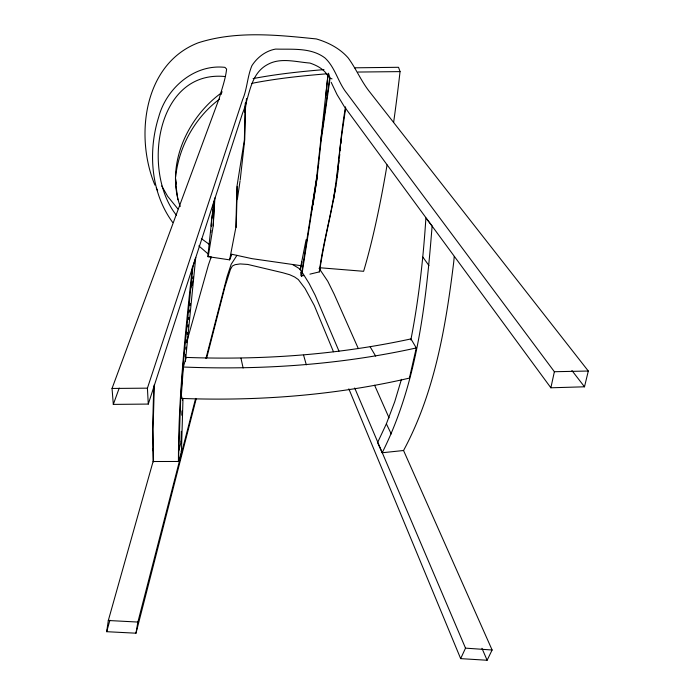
<?xml version="1.0" encoding="UTF-8"?>
<svg xmlns="http://www.w3.org/2000/svg" width="695" height="695" viewBox="0 0 695 695"><rect width="100%" height="100%" fill="white"/><g stroke="black" fill="none" stroke-linecap="round" stroke-linejoin="round"><path stroke-width="1.04" d="M153.769 386.142L152.596 429.024L153.082 461.515L178.45 461.471C178.311 403.804 184.027 346.336 190.004 289.042L192.48 266.593M178.45 461.471L180.709 398.409L182.933 366.769L192.949 266.367L195.747 257.376L185.4 361.478M181.048 441.959L181.282 431.334M178.867 461.211L181.447 451.524L183.002 398.383M245.257 103.147L244.379 139.973L236.943 186.547L235.848 227.552L229.611 259.861L207.805 256.594L213.704 201.472M245.613 103.016L244.727 139.825L240.209 179.909M236.187 227.395L237.282 186.399M181.76 415.228L181.951 410.919M182.438 400.138L182.533 397.983M154.377 384.413L153.048 429.423L153.525 461.906M210.828 232.547L210.941 230.375M211.176 226.049L211.584 218.465M211.506 225.884L211.627 223.72M214.373 199.795L213.2 225.866L208.179 256.863M213.2 225.866L214.911 197.875M181.143 398.417L183.358 367.021L186.13 357.404C261.459 360.158 337.24 354.945 410.971 338.908L416.279 347.96L409.416 378.106C334.721 395.438 257.68 401.276 181.143 398.417L181.69 396.471M410.841 339.968C418.729 299.736 423.238 258.922 425.905 218.03L432.125 225.953C426 303.072 417.4 382.693 382.181 452.758L403.552 450.508C434.775 392.579 445.808 326.528 453.739 261.963L454.226 256.577M185.226 356.752L185.426 354.632M185.912 349.316L186.112 347.187M186.608 341.87L186.799 339.751M187.294 334.434L187.485 332.306M187.98 326.989L188.18 324.869M188.666 319.552L188.866 317.424M189.405 312.081L189.622 309.944M190.056 305.661L190.282 303.524M192.141 285.332L192.359 283.195M325.79 95.945L328.023 74.417M338.083 170.223L338.526 165.992M338.752 163.881L339.091 160.71M339.542 156.488L339.768 154.368M340.211 150.146L340.55 146.975M340.889 143.804L341.228 140.633M337.014 177.329L340.802 141.867L345.684 107.803M303.689 275.646L301.23 275.872L316.729 176.765L328.005 74.435M301.621 276.141L317.146 177.025L321.055 141.476L330.082 78.205L328.474 73.21M318.423 165.401L318.658 163.282M192.802 278.938L193.036 276.845M244.988 112.347L246.517 98.586M175.6 177.182C178.771 146.706 194.982 117.498 219.533 99.124M211.914 218.308L212.314 215.12M212.583 213L212.983 209.812M213.243 207.692L213.513 205.564M317.276 174.81L311.308 212.392M317.302 176.721L312.959 204.964M320.63 141.215L329.639 77.953M345.519 106.865C340.576 135.03 338.925 163.612 334.53 191.846C330.247 218.682 322.697 244.892 319.266 271.91L309.918 274.151M196.146 398.991L135.985 633.197L106.691 631.694L108.316 620.496L153.082 461.515M237.403 198.978L240.053 180.969M337.97 171.274C333.974 205.173 324.209 237.959 319.561 271.745L319.266 271.91M333.591 199.369L335.789 185.626M135.985 633.197L137.871 622.06L195.625 398.409M300.205 269.417L306.104 239.688M300.709 268.192L301.978 261.824M154.916 185.105C134.743 136.68 143.509 63.844 198.292 42.786C236.361 30.545 277.366 34.967 316.329 38.937C328.283 42.421 339.872 48.407 348.16 57.902C355.866 68.327 360.879 80.481 368.784 90.758L588.309 371.026L584.495 386.802L550.874 387.793L554.375 371.721L347.031 93.504C338.065 82.644 335.416 67.606 324.965 57.954C310.908 47.321 292.204 49.571 275.628 49.084C265.803 50.761 257.219 57.381 251.911 65.66C247.324 76.537 247.246 88.795 242.59 99.733L147.418 388.158L148.278 404.073L113.311 404.394L112.043 388.453L219.351 97.995C222.026 88.465 225.528 78.917 226.613 69.083L224.937 67.363C194.322 63.81 166.47 88.143 158.747 116.847C147.792 151.545 150.728 192.472 172.647 222.374M205.937 358.516L227.083 276.619L231.166 264.3L236.986 255.291M206.667 358.029L225.006 286.609L230.462 269.339L232.356 266.046L235.066 264.682L240.131 263.926L247.811 264.447L282.787 272.744L289.702 274.733L294.628 276.984L298.329 279.572L305.07 288.503L314.34 305.618L333.461 351.748M178.884 450.377L181.508 440.309M106.691 631.694L109.906 620.209M186.547 342.687L208.448 264.865L211.228 256.829M152.726 450.647L153.3 448.623M221.184 94.459L222.009 91.558M401.441 379.331L394.734 401.71L386.377 423.837L377.559 442.619L382.181 452.758M190.473 288.807L193.193 280.363M148.278 404.073L242.581 113.146C249.844 96.188 249.653 73.349 268.444 64.079C281.145 57.424 296.383 62.037 309.909 63.054C317.25 65.547 324.895 69.57 328.353 76.902M113.311 404.394L119.219 388.105M403.552 450.508L492.112 649.999L487.126 660.25L460.663 658.634L465.52 648.14L354.693 387.992M221.627 92.704C187.355 117.533 165.297 164.976 180.222 206.493M229.611 259.852L231.652 254.935L231.287 254.665M251.694 83.591L253.71 82.983C277.957 78.344 302.56 75.772 327.154 73.783M183.358 367.021C261.389 370.183 339.942 364.814 416.279 347.96M253.102 78.596C276.506 74.104 300.24 71.594 323.974 69.613M354.572 67.815L398.539 67.293L400.051 71.611A356.726 57.815 -85.8 0 1 393.622 122.389M554.375 371.721L588.309 371.026M357.934 72.045L400.051 71.611M112.043 388.453L147.418 388.158M108.316 620.496L137.871 622.06M465.52 648.14L492.112 649.999M319.639 267.731L363.615 271.302A356.726 57.815 -85.8 0 0 387.063 164.958M301.213 265.716L251.911 258.644L231.452 254.188M225.171 76.546C155.741 69.578 141.754 172.447 176.487 215.285M330.082 78.205L332.045 78.865M292.586 264.543L298.998 268.392L301.213 271.102M201.368 238.62L209.256 244.353M198.822 245.891L208.179 253.996M181.013 451.142L181.447 451.524M177.903 208.917L167.651 196.32L161.753 185.947M571.907 370.505L584.495 386.802M550.874 387.793L344.216 106.457L337.04 94.607L331.159 82.279M422.847 257.081L428.919 265.542M319.083 268.322L327.753 281.223L334.191 294.246L358.333 348.638M302.846 273.404L309.023 283.308L315.2 295.297L338.978 351.114M370.2 346.918L375.674 356.118M209.916 256.429L210.846 258.323M156.279 187.919L157.643 190.734M386.377 423.837L391.242 433.949M374.579 385.23L389.061 417.869M481.956 648.296L487.126 660.25M348.838 388.853L460.663 658.634M303.593 355.188L306.33 364.849M240.974 358.203L243.12 368.02M300.648 272.188L301.23 275.872M176.2 183.523L175.505 178.285L175.939 184.462M175.618 182.941L177.859 199.76"/></g></svg>
